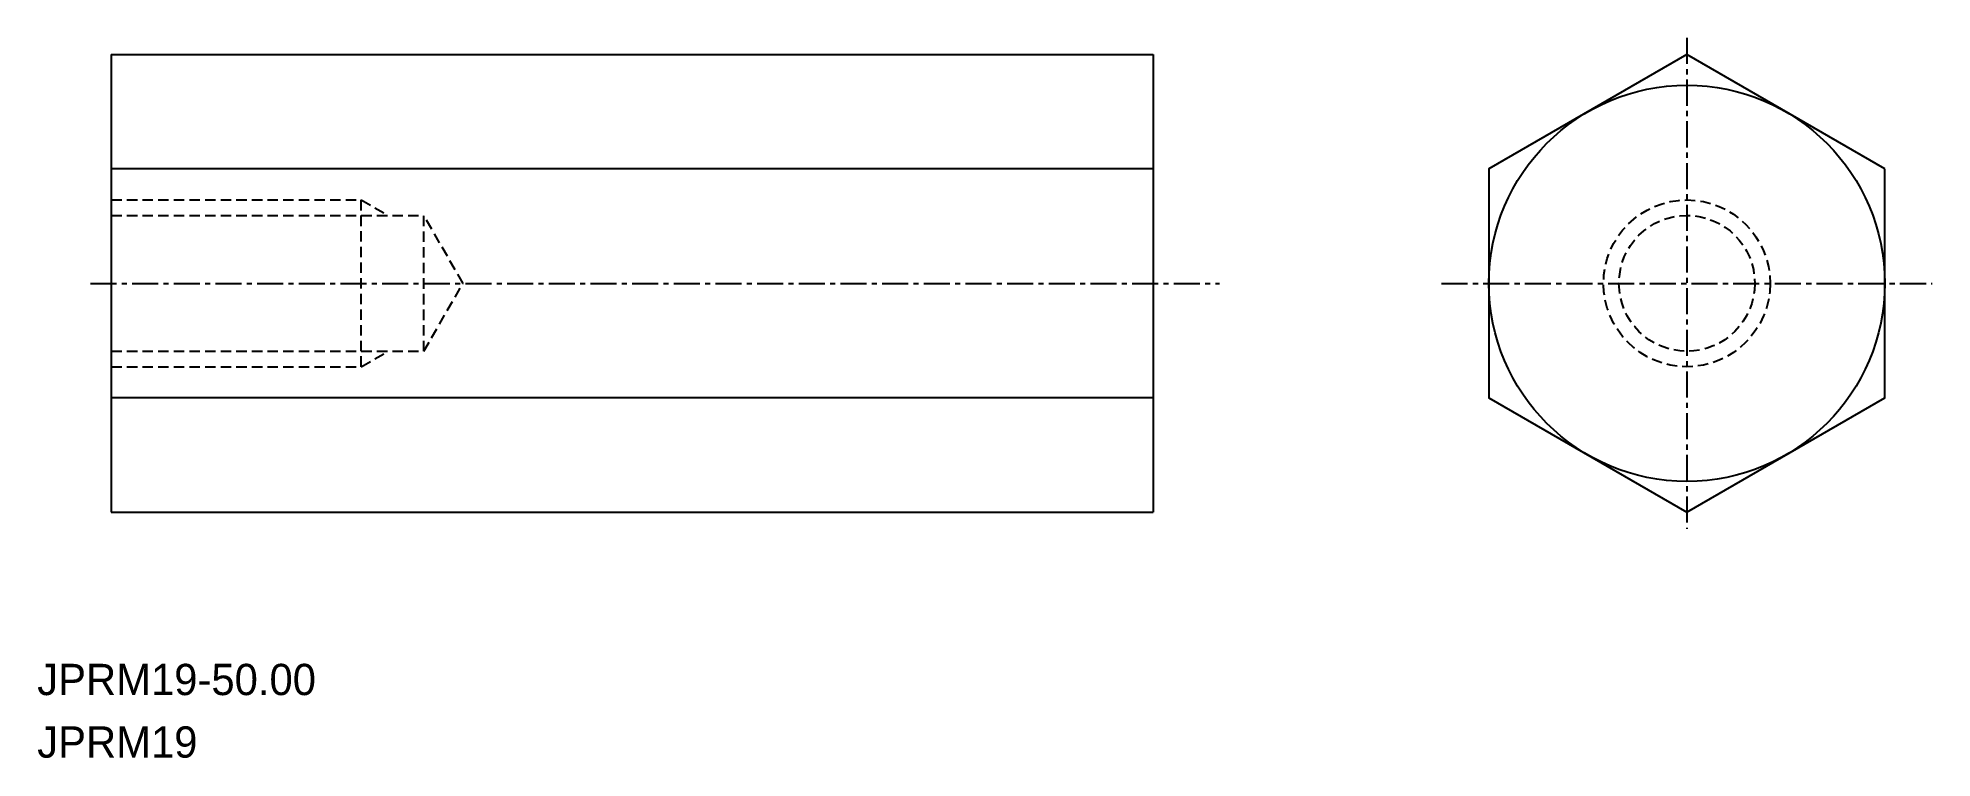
# Model space of a CAD drawing. Extents: x -1786.1 to -1695.2, y -641.5 to -606.9.
import ezdxf

# ---------------------------------------------------------------- set-up
doc = ezdxf.new("R2010")
doc.units = 0
doc.linetypes.add('CENTER', pattern=[2, 1.25, -0.25, 0.25, -0.25])
doc.linetypes.add('DASHED', pattern=[0.75, 0.5, -0.25])
doc.layers.get('0').update_dxf_attribs({"linetype": 'CONTINUOUS'})
doc.layers.add('CENTER', color=1, linetype='CENTER')

msp = doc.modelspace()

# ---------------------------------------------------------------- linework, layer by layer
at = {"color": 7, "linetype": 'CONTINUOUS'}
for p, q in [((-1782.597, -607.728), (-1782.597, -629.667)), ((-1782.597, -607.728), (-1732.597, -607.728)), ((-1732.597, -607.728), (-1732.597, -629.667)), ((-1782.597, -629.667), (-1732.597, -629.667))]:
    msp.add_line(p, q, dxfattribs=at)
for p, q in [((-1732.597, -613.213), (-1782.597, -613.213)), ((-1732.597, -624.182), (-1782.597, -624.182))]:
    msp.add_line(p, q)
at = {"color": 3, "linetype": 'DASHED'}
for p, q in [((-1782.597, -614.698), (-1770.597, -614.698)), ((-1782.597, -615.439), (-1767.597, -615.439)), ((-1770.597, -614.698), (-1769.313, -615.439)), ((-1770.597, -622.698), (-1770.597, -614.698)), ((-1767.597, -621.956), (-1767.597, -615.439)), ((-1765.716, -618.698), (-1767.597, -615.439)), ((-1767.597, -621.956), (-1765.716, -618.698)), ((-1782.597, -621.956), (-1767.597, -621.956)), ((-1782.597, -622.698), (-1770.597, -622.698)), ((-1770.597, -622.698), (-1769.313, -621.956))]:
    msp.add_line(p, q, dxfattribs=at)
msp.add_lwpolyline([(-1697.474, -613.213), (-1706.974, -607.728), (-1716.474, -613.213), (-1716.474, -624.182), (-1706.974, -629.667), (-1697.474, -624.182)], close=True)
at = {"linetype": 'CONTINUOUS'}
msp.add_circle((-1706.974, -618.698), 9.5, dxfattribs=at)
at = {"color": 3, "linetype": 'DASHED'}
for radius in [4, 3.258]:
    msp.add_circle((-1706.974, -618.698), radius, dxfattribs=at)
at = {"color": 7, "linetype": 'CONTINUOUS'}
for p in [(-1782.597, -618.698), (-1732.597, -618.698)]:
    msp.add_point(p, dxfattribs=at)
at = {"layer": 'CENTER', "color": 1, "linetype": 'CENTER'}
for p, q in [((-1706.974, -606.926), (-1706.974, -630.47)), ((-1783.597, -618.698), (-1729.414, -618.698)), ((-1718.746, -618.698), (-1695.202, -618.698))]:
    msp.add_line(p, q, dxfattribs=at)

# ---------------------------------------------------------------- texts
for s, p in [('JPRM19-50.00', (-1786.152, -638.447)), ('JPRM19', (-1786.152, -641.447))]:
    msp.add_text(s, height=1.5).set_placement(p)

doc.saveas('drawing.dxf')
